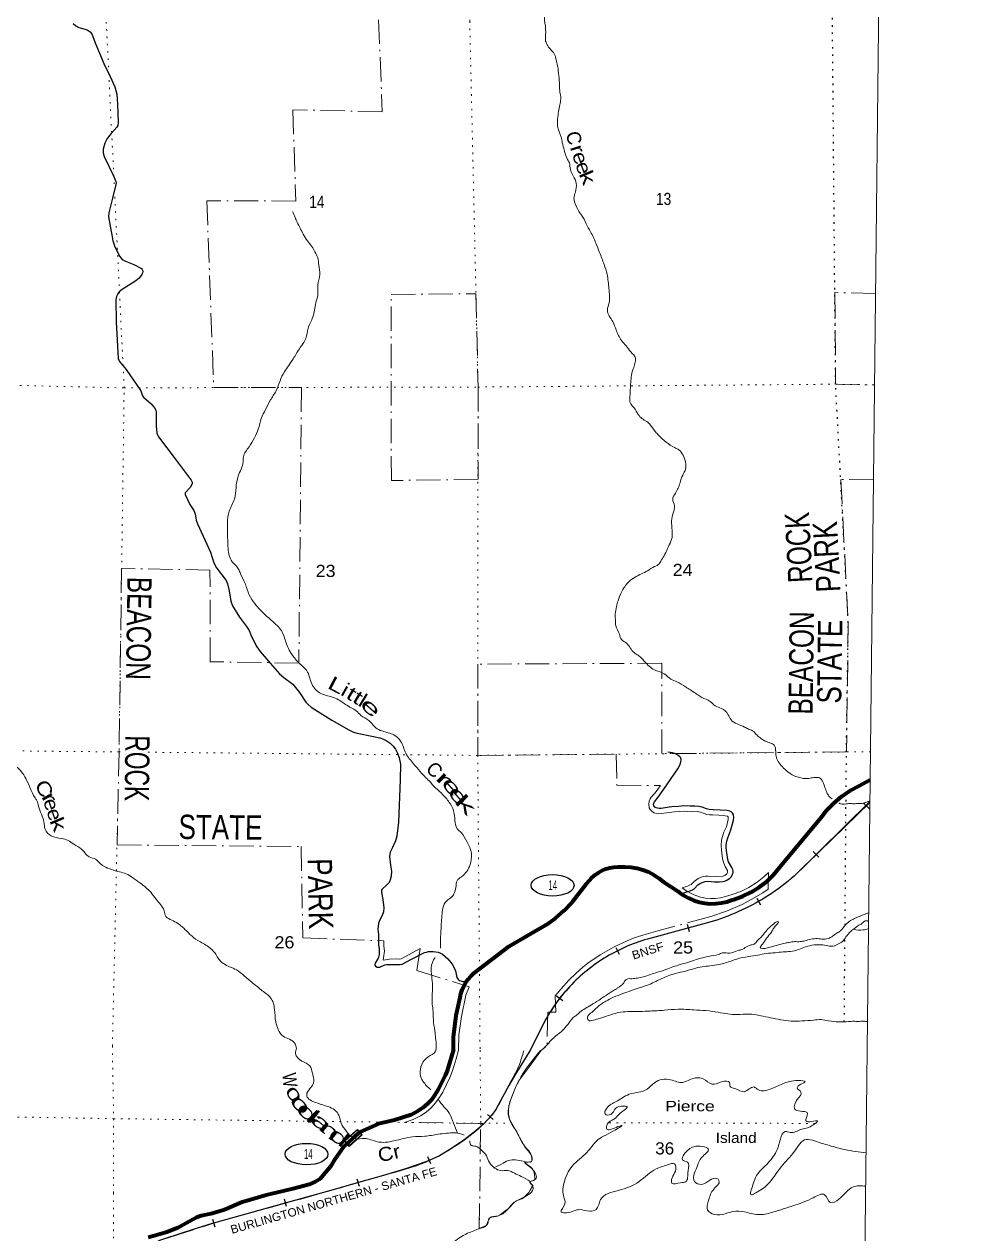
# Model space of a CAD drawing. Header units: feet. Extents: x -481249 to -254670, y -730376 to -544252.
# Drawn here: x -268308 to -254670, y -687327 to -669920 of the extents above; entities that cross this region are included whole.
import ezdxf
from ezdxf.enums import TextEntityAlignment as Align

# ---------------------------------------------------------------- set-up
doc = ezdxf.new("R2010")
doc.units = ezdxf.units.FT
doc.header["$LTSCALE"] = 70
doc.linetypes.add('DOT_DASHED', pattern=[7.7, 5, -1.2, 0.3, -1.2])
doc.linetypes.add('DOTTED', pattern=[1.5, 0.3, -1.2])
for name, color, linetype, lineweight in [('17', 7, 'Continuous', 25), ('23', 7, 'Continuous', 70), ('29', 7, 'Continuous', 25), ('34', 7, 'Continuous', 25), ('39', 7, 'Continuous', 13), ('4', 7, 'Continuous', 13), ('41', 7, 'Continuous', 13), ('42', 7, 'Continuous', 13), ('44', 7, 'DOT_DASHED', 13), ('59', 7, 'Continuous', 13), ('6', 7, 'DOTTED', 25), ('7', 7, 'DOTTED', 13)]:
    doc.layers.add(name, color=color, linetype=linetype, lineweight=lineweight)

msp = doc.modelspace()

# ---------------------------------------------------------------- linework, layer by layer
at = {"layer": '17'}
for centre, major_axis in [((-260703.16, -682312.46), (-309.24, 1)), ((-264244.85, -686180.09), (309.24, -1))]:
    msp.add_ellipse(centre, major_axis=major_axis, ratio=0.500121, dxfattribs=at)
at = {"layer": '23'}
for points in [[(-262131.33, -684681.37), (-262127.57, -684497.02), (-262124.83, -684458.56), (-262089.08, -684187.21), (-262034.29, -683924.01), (-262023.52, -683871.57), (-262005.94, -683815.23), (-261982.57, -683761.03), (-261953.66, -683709.58), (-261919.53, -683661.43), (-261880.55, -683617.11), (-261837.16, -683577.11), (-261326.52, -683186.4), (-260799.51, -682882.24), (-260794.1, -682878.86), (-260659.09, -682784.11), (-260534.73, -682675.76), (-260422.37, -682555.01), (-260218.94, -682296.46), (-260213.28, -682288.13), (-260176.99, -682241.22), (-260136, -682198.37), (-260090.76, -682160.04), (-260041.76, -682126.64), (-259989.54, -682098.55), (-259934.66, -682076.08), (-259877.74, -682059.46), (-259819.4, -682048.88), (-259760.26, -682044.46), (-259700.99, -682046.25), (-259663.29, -682045.58), (-259576.07, -682050.59), (-259489.86, -682064.69), (-259405.59, -682087.72), (-259324.19, -682119.44), (-259246.55, -682159.49), (-259173.53, -682207.43), (-259105.91, -682262.75), (-258902.03, -682395.18), (-258878.78, -682414.1), (-258812.99, -682460.21), (-258742.75, -682499.18), (-258668.81, -682530.61), (-258591.99, -682554.13), (-258513.14, -682569.49), (-258433.11, -682576.52), (-258352.79, -682575.16), (-258273.05, -682565.4), (-258194.76, -682547.36), (-258118.79, -682521.24), (-258093.69, -682513.95), (-257966.16, -682468.14), (-257844.12, -682409.26), (-257728.91, -682337.93), (-257621.78, -682254.96), (-257523.91, -682161.24), (-257436.37, -682057.81), (-256839.14, -681336.03), (-256759.6, -681234.6), (-256657.17, -681127.47), (-256544.1, -681031.64), (-256421.63, -680948.14), (-256291.11, -680877.91), (-256131.6, -680795.72)], [(-262131.33, -684681.37), (-262164.74, -684787.66), (-262192.78, -684885.04), (-262221.51, -684980.36), (-262250.67, -685046.48), (-262295.37, -685143.72), (-262349.3, -685251.66), (-262396.43, -685326.52), (-262445.02, -685396.54), (-262503.33, -685458.77), (-262568.98, -685514.91), (-262643.27, -685563.79), (-262738.53, -685612.56), (-262976.02, -685693.15), (-263209.14, -685743.74), (-263478.81, -685864.34), (-263578.46, -685950.61), (-263710.23, -686072.88), (-263836.67, -686251.36), (-263900.09, -686356.62), (-263975.39, -686449.69), (-264054.64, -686538.68), (-264117.2, -686573.81), (-264207.94, -686618.54), (-264439.18, -686679.18), (-264581.93, -686715.1), (-264825.11, -686769.55), (-265169.11, -686872.58), (-265422.98, -686980.98), (-265622.13, -687040.11), (-265758.74, -687066.1), (-265829.22, -687093.09), (-265974.51, -687173.07), (-266095.57, -687239.39), (-266254.67, -687301.12), (-266522.22, -687381.25)]]:
    msp.add_lwpolyline(points, dxfattribs=at)
at = {"layer": '29'}
for points in [[(-267603.5, -669911.48), (-267563.1, -669944.34), (-267522.77, -669966.75), (-267469.31, -669982.86), (-267403.8, -670000.75), (-267359.55, -670027.47), (-267333.69, -670058.14), (-267288.37, -670190.08), (-267159.87, -670487.19), (-267070.82, -670673.93), (-267005.56, -670820.48), (-266975.72, -670926.43), (-266966.83, -671073.08), (-266956.6, -671328.16), (-266960.85, -671377.05), (-266972.47, -671401.59), (-267056.91, -671493.33), (-267111.69, -671566.23), (-267147.58, -671631.11), (-267170.11, -671718.21), (-267170.29, -671773.23), (-267157.36, -671822.36), (-267083.3, -671971.97), (-267025.65, -672092.3), (-266987.41, -672183.7), (-266984.22, -672203.89), (-266986.59, -672228.86), (-267035.56, -672424.94), (-267088.32, -672633.26), (-267092.88, -672691.1), (-267053.94, -672901.63), (-267046.11, -672949.66)], [(-267046.11, -672949.66), (-267032.02, -673036.05), (-267008.98, -673108.18), (-266936.42, -673257.11), (-266895.98, -673305.06), (-266850.38, -673330.44), (-266728.37, -673377.99), (-266618.68, -673436.63), (-266608.19, -673451.6), (-266601.82, -673474.98), (-266603.95, -673502.61), (-266613.1, -673520.79), (-266652.81, -673577), (-266699.55, -673614.52), (-266900.14, -673739.74), (-266939.61, -673770.43), (-266960.85, -673800.19), (-266977.85, -673836.32), (-266990.87, -673887.54), (-266986.44, -674202.07), (-266953.09, -674733.1), (-266935.37, -674771.57), (-266839.89, -674889.9), (-266631.46, -675197.42), (-266603.95, -675266.82), (-266587.93, -675289.79), (-266478.42, -675384.48), (-266431.87, -675441.12), (-266412.75, -675475.13), (-266409.03, -675505.01), (-266408.01, -675701.33), (-266396.82, -675805.66), (-266386.19, -675837.54), (-266374.79, -675857.75), (-266136.41, -676173.43), (-265903.98, -676481.07), (-265888, -676512.41), (-265892.25, -676533.66), (-265920.51, -676589.16), (-265992.1, -676665.45), (-265992.99, -676686.96), (-265923.72, -676831.54), (-265864.15, -676915.97), (-265847.64, -676967.28), (-265830.86, -677056.36), (-265813.65, -677107.56), (-265624.1, -677517.94)], [(-265624.1, -677517.94), (-265578.75, -677673.42), (-265541.45, -677742.75), (-265400.73, -677926.2), (-265382.6, -677974.2), (-265358.09, -678075.53), (-265332.51, -678220.58), (-265307.98, -678289.9), (-265208.85, -678450.96), (-265106.51, -678587.48), (-265072.4, -678647.21), (-265038.28, -678732.54), (-264957.27, -678881.86), (-264910.36, -678947.99), (-264765.38, -679116.5), (-264634.26, -679266.88), (-264569.23, -679321.29), (-264441.31, -679419.41), (-264404, -679463.14), (-264343.23, -679538.87), (-264253.69, -679675.39), (-264221.71, -679711.66), (-264176.94, -679750.05), (-263878.45, -679935.63), (-263635.39, -680076.42), (-263567.17, -680106.29), (-263516, -680123.35), (-263281.47, -680170.28), (-263190.85, -680190.55), (-263136.47, -680208.69), (-263098.11, -680230.01), (-263042.66, -680264.15), (-262995.78, -680311.07)], [(-262995.78, -680311.07), (-262965.9, -680351.61), (-262934.99, -680408.14), (-262912.6, -680477.47), (-262892.35, -680570.26), (-262896.61, -680792.11), (-262922.2, -681402.19), (-262943.52, -681606.97), (-262963.77, -681669.92), (-263007.48, -681769.09), (-263040.52, -681836.3), (-263050.12, -681897.08), (-263037.33, -682020.81), (-263022.41, -682108.27), (-263024.54, -682178.66), (-263040.52, -682235.2), (-263056.52, -682272.53), (-263092.76, -682310.92), (-263156.72, -682366.38), (-263165.25, -682383.45), (-263165.25, -682417.57), (-263148.2, -682515.7), (-263131.14, -682635.16), (-263134.34, -682691.69), (-263156.72, -682746.08), (-263194.04, -682819.68), (-263207.89, -682861.27), (-263216.42, -682942.33)], [(-259238.51, -681110.49), (-259184.15, -681042.22), (-259101, -680929.17), (-258902.72, -680636.92), (-258872.87, -680584.66), (-258855.82, -680538.8), (-258850.49, -680499.33), (-258855.81, -680479.07), (-258869.67, -680460.94), (-258902.72, -680438.54), (-258935.77, -680418.27), (-258975.21, -680404.41), (-259045.57, -680393.74)], [(-258847.03, -682427.68), (-258722.54, -682392.52), (-258688.96, -682376), (-258660.71, -682358.39), (-258613.81, -682307.2), (-258589.82, -682288.54), (-258551.98, -682270.93), (-258507.73, -682256.54), (-258470.96, -682253.87), (-258372.88, -682260.27), (-258306.25, -682259.74), (-258253.49, -682256), (-258216.7, -682246.94), (-258185.26, -682234.67), (-258152.74, -682210.68), (-258127.69, -682185.61), (-258112.23, -682153.08), (-258106.37, -682132.29), (-258104.24, -682113.08), (-258109.57, -682085.36), (-258121.3, -682057.62), (-258172.47, -681972.29), (-258182.06, -681938.17), (-258195.92, -681846.43), (-258204.98, -681771.24), (-258204.45, -681733.37), (-258197.52, -681674.18), (-258183.13, -681628.85), (-258138.35, -681513.66), (-258097.85, -681375), (-258094.65, -681334.47), (-258099.98, -681296.07), (-258114.9, -681272.6), (-258134.09, -681255.54), (-258154.35, -681244.87), (-258189.52, -681236.34), (-258394.2, -681223.55), (-258449.64, -681221.41), (-258485.88, -681210.75), (-258551.98, -681187.28), (-258597.29, -681177.14), (-258654.32, -681172.35), (-258723.08, -681170.74), (-258816.35, -681170.22), (-258890.98, -681176.62), (-258989.05, -681180.88), (-259027.45, -681185.15), (-259140.43, -681204.35), (-259168.16, -681204.35), (-259191.6, -681202.21), (-259214, -681196.88), (-259229.98, -681189.42), (-259246.63, -681168.87), (-259250.87, -681146.47), (-259247.05, -681128.62), (-259238.51, -681110.49)], [(-263216.42, -682942.33), (-263208.96, -683018.06), (-263210.56, -683142.31), (-263208.96, -683173.78), (-263199.9, -683222.3), (-263198.3, -683267.64), (-263200.44, -683308.17), (-263208.43, -683346.03), (-263213.23, -683361.5), (-263255.87, -683434.03), (-263262.8, -683451.62), (-263261.73, -683460.15), (-263249.47, -683476.69), (-263229.75, -683487.88), (-263205.23, -683490.02), (-263187.64, -683487.36), (-263115.68, -683458.02), (-263091.7, -683451.09), (-262944.59, -683451.09), (-262895.01, -683452.68), (-262869.96, -683446.83), (-262744.17, -683378.57), (-262545.89, -683280.44), (-262518.17, -683271.91), (-262490.45, -683266.58), (-262454.2, -683264.44), (-262420.1, -683265.51), (-262350.8, -683276.17), (-262316.69, -683286.84), (-262287.91, -683301.77), (-262247.39, -683334.84), (-262211.16, -683372.17), (-262149.33, -683448.96), (-262114.67, -683507.09), (-262100.29, -683542.82), (-262081.1, -683636.68), (-262073.1, -683653.22), (-262058.17, -683670.28), (-262044.31, -683680.95), (-262024.06, -683688.41), (-261995.28, -683695.88), (-261944.38, -683696.49)]]:
    msp.add_lwpolyline(points, dxfattribs=at)
at = {"layer": '34', "lineweight": 13}
for p, q in [((-256137.6, -681104.07), (-257226.25, -682178.33)), ((-258441.68, -682841.54), (-259338.28, -683084.12)), ((-260801.72, -684237.56), (-261028.99, -684692.12))]:
    msp.add_line(p, q, dxfattribs=at)
at = {"layer": '34'}
for p, q in [((-256221.71, -681133.05), (-256144.02, -681211.78)), ((-256950.65, -681827.55), (-256872.96, -681906.28)), ((-257765, -682496.47), (-257709.98, -682592.43)), ((-258765.11, -682870.92), (-258736.22, -682977.69)), ((-259792.96, -683204.76), (-259743.53, -683303.71)), ((-260645.52, -683902.36), (-260557.71, -683969.62)), ((-261557.62, -685682.62), (-261639.16, -685607.89)), ((-262453.43, -686320.95), (-262500.31, -686220.77)), ((-263483.88, -686645.46), (-263514.08, -686539.06)), ((-264530.33, -686936.11), (-264560, -686829.55)), ((-265561.34, -687228.97), (-265591.8, -687122.63))]:
    msp.add_line(p, q, dxfattribs=at)
for points in [[(-256135.16, -681118.86), (-257225.5, -682179.14), (-257268.09, -682215.83), (-257311.27, -682251.34), (-257355.07, -682286.11), (-257399.54, -682320.61), (-257444.61, -682353.93), (-257490.07, -682386.31), (-257536.19, -682418.42), (-257582.92, -682449.35), (-257630.04, -682479.34), (-257678.03, -682508.82), (-257726.17, -682537.15), (-257774.73, -682564.99), (-257824.14, -682591.87), (-257873.69, -682617.6), (-257923.89, -682642.61), (-257974.25, -682666.92), (-258025.46, -682690.25), (-258076.61, -682712.69), (-258128.61, -682734.15), (-258180.53, -682754.72), (-258233.1, -682774.54), (-258285.81, -682793.23), (-258338.92, -682810.99), (-258392.21, -682828.03), (-258441.38, -682842.6), (-259337.98, -683085.18), (-259379.21, -683097.21), (-259419.93, -683110.13), (-259460.45, -683123.74), (-259501.08, -683137.9), (-259541.18, -683152.94), (-259580.87, -683168.61), (-259620.65, -683184.82), (-259659.92, -683201.91), (-259698.76, -683219.65), (-259737.63, -683238.15), (-259775.82, -683257.23), (-259813.89, -683276.78), (-259851.68, -683297.28), (-259888.79, -683318.35), (-259925.71, -683340.12), (-259962.25, -683362.31), (-259998.52, -683385.43), (-260034.2, -683408.89), (-260069.59, -683433.3), (-260104.39, -683458.05), (-260138.97, -683483.5), (-260172.88, -683509.53), (-260206.36, -683536.19), (-260239.46, -683563.26), (-260272.06, -683591.2), (-260304.3, -683619.56), (-260335.84, -683648.48), (-260367.03, -683677.81), (-260397.47, -683707.95), (-260427.54, -683738.49), (-260457.01, -683769.37), (-260486.03, -683800.89), (-260514.38, -683832.98), (-260542.3, -683865.71), (-260569.68, -683898.54), (-260596.3, -683932.19), (-260622.33, -683966.17), (-260647.98, -684000.56), (-260672.8, -684035.21), (-260697.1, -684070.75), (-260720.87, -684106.38), (-260743.73, -684142.51), (-260766.28, -684178.82), (-260788.1, -684215.94), (-260800.75, -684238.08), (-261028.59, -684693.76)], [(-261028.59, -684693.76), (-261106.23, -684819.9), (-261161.48, -684905.72), (-261247.23, -685044.35), (-261332.99, -685194.54), (-261425.85, -685362.08), (-261521.92, -685536.2), (-261580.47, -685622.88), (-261686.82, -685738.92), (-261806.05, -685844.28), (-261978.56, -685978.31), (-262159.81, -686099.41), (-262331.82, -686203.76), (-262512.69, -686288.4), (-262822.21, -686391.74), (-263134.33, -686485.4), (-263497.19, -686589.77), (-263860.41, -686692.89), (-264396.38, -686842.14), (-264932.36, -686991.35), (-265291.64, -687092.2), (-265650.4, -687194.97), (-266012.1, -687308.99), (-266372.67, -687426.53)]]:
    msp.add_lwpolyline(points, dxfattribs=at)
at = {"layer": '34', "lineweight": 13}
for centre, radius, start, end in [((-259335.2, -679758.7), 3209.72, 286.16353, 311.07542), ((-258663.79, -685444.99), 2455.33, 105.94448, 150.54378)]:
    msp.add_arc(centre, radius, start, end, dxfattribs=at)
msp.add_spline([(-261118.49, -684692.96), (-261186.54, -684902.46), (-261332.31, -685186.87), (-261520.98, -685536.77), (-261805.35, -685845.13), (-262159.22, -686100.34), (-262512.28, -686289.42), (-263134.02, -686486.46), (-263860.11, -686693.95), (-264932.06, -686992.41), (-265650.08, -687196.02), (-266372.34, -687427.58), (-267079.81, -687639.36), (-268661.36, -688202), (-268934.94, -688326.88), (-269740.16, -688777.69), (-271165.93, -689666.27), (-271538.62, -689874.89), (-272434.97, -690338.36), (-273188.14, -690629.62), (-274255.54, -690884.07), (-275165.07, -691012.62), (-276612.05, -691165.12), (-277601.15, -691244.37), (-278534.75, -691374.56), (-278979.04, -691484.09), (-279587.41, -691735.45), (-280358.3, -692164.74), (-280951.86, -692516.53), (-281369.18, -692714.66), (-281817.06, -692790.07), (-282545.92, -692730.95), (-283180.27, -692647.2), (-283645.33, -692652.19), (-284125.93, -692806.89), (-284680.08, -693187.73), (-285323.42, -693841.42), (-286094.36, -694439.06), (-286894.38, -694791.74), (-287495.57, -694947.01), (-288146.12, -695041.39), (-288330.43, -695051.31)], degree=3, dxfattribs=at)
at = {"layer": '39'}
msp.add_lwpolyline([(-263513.79, -685836.06), (-263690.01, -685990.03), (-263631.45, -686057.05), (-263455.23, -685903.09)], close=True, dxfattribs=at)
for points in [[(-259518.37, -674803.57), (-259510.13, -674725.42), (-259575.9, -674636.9), (-259645.67, -674546.35), (-259711.48, -674469.86), (-259789.06, -674319.13), (-259836.73, -674200.62), (-259914.27, -674033.85), (-259889.93, -673929.7), (-259893.31, -673725.18), (-259918.69, -673518.55), (-259962.28, -673376), (-260027.79, -673203.27), (-260079.42, -673070.7), (-260156.97, -672905.94), (-260220.66, -672791.36), (-260286.32, -672666.75), (-260314.22, -672630.53), (-260356.02, -672556.16), (-260395.65, -672425.65), (-260375.36, -672335.52), (-260362.97, -672211.27), (-260406.66, -672102.8), (-260452.32, -671982.29), (-260456.17, -671932.15), (-260487.99, -671865.84), (-260535.61, -671731.29), (-260563.3, -671624.9), (-260581.07, -671546.62), (-260630.61, -671386), (-260630.3, -671285.75), (-260617.96, -671177.54), (-260599.65, -671079.38), (-260585.39, -670999.25), (-260601.01, -670870.86), (-260602.79, -670800.68), (-260614.37, -670660.28), (-260629.98, -670531.89), (-260657.62, -670407.45), (-260669.49, -670363.29), (-260721.32, -670294.88), (-260802.96, -670162.18), (-260802.57, -670033.86), (-260818.05, -669863.37), (-260835.32, -669620.69), (-260858.59, -669377.98), (-260868.04, -669197.49), (-260863.54, -669037.11), (-260867.05, -668876.7), (-260872.74, -668774.42), (-260892.44, -668670.07), (-260924.11, -668555.64), (-260921.71, -668427.34), (-260937, -668192.69), (-260964.7, -668088.3), (-260998.29, -667947.8), (-261026.05, -667863.46), (-261119.64, -667710.65), (-261213.53, -667654.08), (-261273.42, -667607.69), (-261375.29, -667543.06), (-261511.05, -667434.17), (-261578.88, -667363.68), (-261602.58, -667261.32), (-261620.37, -667189.06), (-261664.05, -667074.57), (-261707.58, -666913.98), (-261731.18, -666779.54), (-261746.77, -666643.13), (-261774.44, -666526.71), (-261786.02, -666390.32), (-261805.87, -666336.09), (-261921.87, -666309.5), (-262029.89, -666294.96), (-262135.98, -666298.48), (-262210.02, -666298.14), (-262261.94, -666259.81), (-262369.58, -666118.96), (-262479.24, -665986.13), (-262549.05, -665907.62), (-262762.73, -665758.26), (-262836.62, -665705.79), (-263032.22, -665532.47), (-263150.02, -665443.7), (-263193.92, -665399.39), (-263287.58, -665268.64), (-263365.33, -665170.04), (-263401.11, -665091.68), (-263478.7, -664940.95), (-263478.65, -664924.91), (-263494.23, -664784.49), (-263491.89, -664674.23), (-263477.62, -664592.09), (-263453.31, -664495.96), (-263433.01, -664401.82), (-263382.65, -664295.79), (-263276.22, -664177.99)], [(-264068.94, -673388.96), (-264082.91, -673282.41), (-264123.35, -673197.39), (-264167.92, -673118.3), (-264232.48, -673036.8), (-264290.8, -672943.39), (-264335.21, -672856.29), (-264377.69, -672773.23), (-264408.35, -672700.43), (-264444.79, -672615.48)], [(-262317.18, -683214.43), (-262315.7, -683138.4), (-262313.96, -683048.21), (-262307.89, -682942.07), (-262303.87, -682837.89), (-262293.64, -682723.81), (-262273.43, -682611.94), (-262209.5, -682519), (-262156.71, -682483.97), (-262123.72, -682436.52), (-262093.85, -682342.89), (-262077.96, -682246.97), (-262012.68, -682188.13), (-261939.08, -682113.43), (-261891.06, -682014.15), (-261870.15, -681866.2), (-261884.82, -681795.73), (-261938.7, -681680.36), (-262018.4, -681552.44), (-262075.49, -681499.16), (-262105.84, -681410.33), (-262117.34, -681279.77), (-262178.69, -681136.18), (-262280.43, -681007.82), (-262386.72, -680907.44), (-262481.02, -680809.3), (-262610.69, -680674.35), (-262704.72, -680562.19), (-262816.05, -680411.57), (-262890.84, -680237.64), (-262967.5, -680159.9), (-263132.67, -680098.43), (-263230.1, -680058.37), (-263350.06, -679939.67), (-263460.9, -679867.26), (-263529.78, -679801.71), (-263601.09, -679758.17), (-263682.3, -679708.41), (-263852.78, -679610.74), (-263942.47, -679584.88), (-264099.35, -679509.54), (-264194.34, -679343.21), (-264228.46, -679242.28), (-264318.76, -679144.22), (-264430.66, -679023.67), (-264539.02, -678822.99), (-264605.76, -678647.22), (-264664.51, -678575.86), (-264908.71, -678352.39), (-264989.06, -678258.55), (-265068.76, -678130.63), (-265129.73, -677966.99), (-265195.21, -677829.34), (-265223.94, -677760.59), (-265314.08, -677654.51), (-265374.54, -677464.83), (-265379.49, -677306.33), (-265383.5, -677099.74), (-265356.08, -676925.86), (-265282.58, -676752.91), (-265259.4, -676590.97), (-265228.09, -676423.19), (-265186.04, -676321.78), (-265155.97, -676218.13), (-265152.6, -676148.02), (-265071.59, -676001.29), (-264994.94, -675872.51), (-264938.36, -675745.33), (-264897.3, -675591.77), (-264834.71, -675464.72), (-264765.99, -675331.77), (-264683.21, -675197.1), (-264626.24, -675049.88), (-264563.69, -674924.82), (-264437.79, -674736.89), (-264346.76, -674590.36), (-264255.69, -674441.82), (-264220.76, -674294.15), (-264153.51, -674133.11), (-264111.52, -673931.45), (-264083.34, -673821.74), (-264080.54, -673677.44), (-264053.51, -673523.6), (-264068.94, -673388.96)], [(-256681.25, -681068.15), (-256707.69, -681045.95), (-256741.59, -681005.69), (-256769.41, -680943.41), (-256795.2, -680869.11), (-256813.07, -680820.91), (-256862.93, -680766.54), (-256928.96, -680760.22), (-256995.03, -680769.94), (-257081.1, -680775.56), (-257145.1, -680759.23), (-257219.08, -680738.84), (-257344.91, -680656.05), (-257410.76, -680591.59), (-257444.65, -680547.33), (-257480.45, -680474.98), (-257492.18, -680386.71), (-257515.92, -680294.37), (-257565.86, -680264.07), (-257643.82, -680235.64), (-257691.77, -680207.35), (-257759.64, -680152.9), (-257827.48, -680086.42), (-257881.45, -680064.12), (-257941.4, -680033.77), (-258045.33, -679989.18), (-258135.2, -679928.62), (-258179, -679854.23), (-258270.79, -679765.59), (-258362.74, -679727.07), (-258436.59, -679664.58), (-258554.5, -679607.9), (-258612.42, -679571.54), (-258754.23, -679478.66), (-258790.19, -679456.44), (-258914.04, -679381.68), (-259001.99, -679345.19), (-259095.81, -679266.56), (-259217.75, -679219.89), (-259363.5, -679108.94), (-259471.25, -679002.18), (-259531.17, -678963.81), (-259640.82, -678826.97), (-259710.71, -678774.52), (-259742.49, -678698.18), (-259792.15, -678575.65), (-259799.87, -678481.38), (-259801.65, -678411.2), (-259783.3, -678301.01), (-259761.03, -678216.91), (-259712.61, -678092.82), (-259606.09, -677944.95), (-259513.81, -677875.2), (-259425.61, -677829.49), (-259335.42, -677785.8), (-259237.17, -677726.1), (-259187.06, -677702.27), (-259134.8, -677628.33), (-259086.52, -677548.35), (-259036.14, -677436.31), (-258989.81, -677336.27), (-258990.98, -677067.6), (-258968.62, -676955.43), (-258948.27, -676847.25), (-258974.02, -676758.92), (-258933.72, -676668.88), (-258869.21, -676518.8), (-258830.85, -676408.71), (-258788.56, -676322.69), (-258790.25, -676224.44), (-258887.77, -676045.55), (-258949.71, -676011.18), (-259069.55, -675934.44), (-259175.32, -675837.71), (-259221.19, -675785.37), (-259298.94, -675684.76), (-259346.82, -675638.43), (-259418.74, -675593.99), (-259470.6, -675537.61), (-259532.33, -675437.08), (-259578.2, -675384.74), (-259587.78, -675246.35), (-259583.5, -675156.15), (-259575.17, -675049.92), (-259562.82, -674939.71), (-259542.62, -674879.65), (-259518.37, -674803.57)], [(-264389.84, -684655.84), (-264408.28, -684591.94), (-264489.22, -684528.15), (-264582.53, -684482.16), (-264652.84, -684386.51), (-264686.8, -684277.56), (-264705.38, -684098.74), (-264723.59, -684004.14), (-264762.3, -683933.19), (-264880.53, -683828.55), (-265028.54, -683709.28), (-265140.96, -683614.78), (-265251.56, -683530.35), (-265350.88, -683484.24), (-265438.18, -683438.37), (-265518.77, -683356.55), (-265561.53, -683287.52), (-265655.99, -683197.39), (-265810.51, -683104.05), (-265923.08, -683017.58), (-266011.57, -682929.58), (-266096.44, -682861.71), (-266183.66, -682811.83), (-266268.88, -682761.99), (-266295.3, -682677.25), (-266345.64, -682586.01), (-266410.32, -682510.52), (-266482.66, -682416.84), (-266555.4, -682343.19), (-266644.27, -682275.24), (-266751.02, -682198.9), (-266838.17, -682145.02), (-266937.88, -682118.95), (-267047.45, -682084.66), (-267162.76, -682036.22), (-267225.94, -681986.83), (-267281.07, -681935.59), (-267370.64, -681903.71), (-267435.63, -681844.26), (-267482.74, -681793.18), (-267595.55, -681718.73), (-267676.72, -681666.97), (-267768.37, -681639.06), (-267919.94, -681599.92), (-268006.31, -681505.95), (-268024.25, -681397.32), (-268060.26, -681290.33), (-268100.04, -681171.23), (-268126.57, -681092.5), (-268151.84, -681051.89), (-268223.29, -680912.11), (-268284.76, -680774.53), (-268348.98, -680674.99), (-268405.95, -680615.7), (-268491.01, -680557.85), (-268567.79, -680486.13), (-268658.52, -680410.11), (-268715.34, -680342.81), (-268759.24, -680229.64), (-268781.46, -680134.96), (-268779.87, -680052.79), (-268808.78, -679889.8), (-268840.66, -679788.1), (-268851.91, -679736.56), (-268890.23, -679645.56), (-268908.28, -679542.94), (-268933.35, -679491.33), (-269012.86, -679354.37), (-269053.85, -679268.76), (-269097.4, -679166.2), (-269180.91, -679028.18), (-269232.79, -678912.85), (-269313.19, -678821.01), (-269343.07, -678708.13), (-269387.21, -678606.99), (-269447.61, -678517.55), (-269562.53, -678449.07), (-269723.46, -678375.66), (-269836.88, -678333.27), (-270015.29, -678231.43), (-270139.22, -678110.64), (-270285.07, -677983.39), (-270378.91, -677861.2), (-270424.62, -677737.98), (-270452.11, -677605.1), (-270468.15, -677398.26), (-270478.56, -677211.59), (-270462.32, -677097.63), (-270462.46, -677001.39), (-270550.97, -676811.14), (-270620.38, -676669.39), (-270663.98, -676540.19), (-270712.08, -676436.97), (-270761.57, -676301.64), (-270807.05, -676166.39), (-270886.77, -676142.73), (-270991.94, -676088.48)], [(-256136.92, -681097.98), (-256147.48, -681100.66), (-256187.56, -681116.52), (-256249.65, -681134.27), (-256313.7, -681135.98), (-256379.75, -681137.68), (-256439.78, -681135.4), (-256479.83, -681141.23), (-256523.87, -681145.04), (-256573.86, -681132.78), (-256583.33, -681128.57)], [(-260882.53, -684695.05), (-260836, -684661.93), (-260758.27, -684581.29), (-260686.63, -684504.54), (-260574.66, -684414.57), (-260502.98, -684335.81), (-260459.82, -684280.54), (-260435.12, -684246.96), (-260416.66, -684225.27), (-260367.83, -684188.16), (-260310.77, -684139.19), (-260233.55, -684084.61), (-260144.34, -684032.27), (-260103.77, -684007.02), (-260034.76, -683962.3), (-259959.62, -683911.68), (-259892.65, -683868.92), (-259839.86, -683833.9), (-259785.1, -683800.92), (-259748.57, -683777.59), (-259709.96, -683750.3), (-259689.46, -683726.66), (-259679.17, -683712.83), (-259666.72, -683691.02), (-259652.39, -683675.27), (-259642.21, -683667.46), (-259617.94, -683655.92), (-259583.88, -683656.6), (-259537.72, -683653.52), (-259461.36, -683643.03), (-259374.78, -683622.72), (-259267.85, -683586.78), (-259179.12, -683558.5), (-259072.19, -683522.56), (-258971.28, -683486.5), (-258868.4, -683452.48), (-258747.45, -683416.82), (-258634.48, -683379), (-258568.02, -683362.3), (-258459.24, -683334.41), (-258316.41, -683307.22), (-258257.85, -683284.34), (-258155.67, -683286.4), (-258044.77, -683252.54), (-257964.17, -683230.11), (-257895.2, -683187.39), (-257844.76, -683170.36), (-257792.24, -683149.36), (-257745.11, -683096.18), (-257704.38, -683062.92), (-257667.42, -683017.55), (-257634.59, -682978.11), (-257603.76, -682938.63), (-257518.14, -682864.17), (-257477.52, -682836.92), (-257453.44, -682835.4), (-257472.14, -682869.1), (-257519.34, -682926.3), (-257548.36, -682975.84), (-257591.52, -683031.11), (-257651.33, -683118.12), (-257678.08, -683153.67), (-257715.19, -683207.06), (-257609.08, -683213.21), (-257538.49, -683190.57), (-257467.98, -683171.94), (-257355.2, -683144.14), (-257298.87, -683133.24), (-257222.51, -683122.75), (-257140.32, -683122.4), (-257071.93, -683109.75), (-256987.32, -683087.39), (-256890.96, -683079.31), (-256804.92, -683087.06), (-256718.42, -683070.76), (-256673.8, -683043.59), (-256610.84, -683000.75), (-256560.05, -682965.68), (-256490.34, -682884.88), (-256384.53, -682802.8), (-256335.98, -682779.72), (-256216.76, -682730), (-256172.37, -682714.85)], [(-256153.67, -682816.42), (-256166.83, -682825.76), (-256188.49, -682822.8), (-256247.3, -682857.7), (-256310.14, -682894.53), (-256358.96, -682931.64), (-256411.91, -682974.68), (-256481.62, -683055.48), (-256532.99, -683120.61), (-256608.01, -683165.21), (-256682.65, -683189.77), (-256764.56, -683176.09), (-256862.61, -683168.1), (-256938.82, -683170.57), (-257061.62, -683198.17), (-257160.57, -683236.28), (-257283.37, -683263.88), (-257383.7, -683269.88), (-257500.17, -683281.56), (-257628.67, -683293.01), (-257749.38, -683316.64), (-257884.08, -683337.99), (-258053.12, -683372.67), (-258125.79, -683399.28), (-258309.19, -683451.72), (-258437.84, -683471.18), (-258548.31, -683482.99), (-258675.15, -683512.52), (-258792.05, -683546.25), (-258935.04, -683581.46), (-259041.92, -683615.4), (-259215.82, -683694.1), (-259310.88, -683738.3), (-259456.14, -683787.5), (-259571.15, -683827.28), (-259694.26, -683870.92), (-259825.54, -683922.41), (-259936.89, -683980.31), (-260062.86, -684068), (-260138.43, -684140.66), (-260197.61, -684195.6), (-260196.5, -684241.74), (-260048.01, -684232.7), (-259927.03, -684195.04), (-259723.47, -684136.99), (-259587.03, -684129.72), (-259300.26, -684121.46), (-259095.59, -684109.54), (-258896.9, -684095.5), (-258670.58, -684104.08), (-258496.43, -684115.61), (-258318.51, -684139.24), (-258044.57, -684172.83), (-257876.04, -684164.2), (-257706.17, -684189.68), (-257568.43, -684218.52), (-257418.64, -684245.6), (-257270.69, -684264.62), (-257116.34, -684263.72), (-256947.74, -684251.08), (-256839.39, -684245.24), (-256733.48, -684261.41), (-256581.44, -684276.5), (-256443.09, -684273.28), (-256370.84, -684268.72), (-256309.6, -684270.86), (-256267.4, -684269.14), (-256225.2, -684267.42), (-256176.3, -684271.43), (-256169.69, -684270.88)], [(-256172.37, -682714.85), (-256162.9, -682712.69), (-256152.81, -682711.41)], [(-256155.45, -682934.94), (-256164.41, -682936.7), (-256231.74, -682954.36), (-256377.22, -682945.19)], [(-262382.52, -684678.56), (-262376.58, -684624.86), (-262386.46, -684514.39), (-262398.35, -684403.88), (-262419.32, -684245.06), (-262424.54, -684100.6), (-262436.74, -684006.12), (-262434.02, -683865.83), (-262431.96, -683759.6), (-262443.23, -683617.02), (-262448.99, -683500.62), (-262393.99, -683351.35), (-262393.21, -683350.41)], [(-261974.95, -685909.18), (-262026.34, -685887.89), (-262114.37, -685874.53), (-262349.13, -685895.04), (-262543.88, -685922.16), (-262718.37, -685931.54), (-262985.65, -685989.64), (-263226.32, -686002.03), (-263412.15, -685955.13), (-263540.5, -685961.21), (-263667.49, -685855.06), (-263744.2, -685735.65), (-263780.86, -685618.85), (-263822.23, -685560.1), (-264009.58, -685473.09), (-264153.25, -685420.81), (-264226.81, -685371.6), (-264242.31, -685327.27), (-264195.12, -685237.79), (-264148.17, -685168.35), (-264141.35, -685102.31), (-264160.31, -685013.84), (-264197.12, -684909.06), (-264312.54, -684841.17), (-264401.4, -684731.6), (-264389.84, -684655.84)], [(-262382.52, -684678.56), (-262389.36, -684700.07), (-262495.88, -684780.45), (-262585.4, -684889.33), (-262609.1, -685025.26), (-262568.32, -685132.1), (-262455.1, -685255.3)], [(-260882.53, -684695.05), (-261191.16, -685128.52), (-261261.22, -685281.28), (-261330.7, -685480.41), (-261322.25, -685676.06), (-261214.35, -685868.1), (-261118.33, -686047.93), (-261017.72, -686179.73), (-261006.99, -686286.11), (-261099.29, -686294.74), (-260980.45, -686410.78), (-260962.12, -686551.36), (-261028.64, -686582.42), (-260989.25, -686639.13), (-261103.37, -686793.74), (-261254.65, -686871.63), (-261337.91, -686960.56), (-261483.51, -687066.59), (-261608.17, -687098.78), (-261657.59, -687206.26), (-261759.2, -687252.82)], [(-256192.63, -686162.4), (-256495.17, -686115.81), (-256720.94, -686056.28), (-256934.6, -685990.91), (-257052.59, -685969.09), (-257221.02, -686138.91), (-257414.16, -686362.47), (-257609.69, -686618.07), (-257777.51, -686737.79), (-257842, -686766.88), (-257820.18, -686620.9), (-257766.44, -686487.42), (-257622.18, -686327.26), (-257483.64, -686142.96), (-257423.35, -685965.49), (-257353.85, -685854.3), (-257283.85, -685867.38), (-257129.01, -685825.63), (-256996.24, -685785.55), (-256890.98, -685700.96), (-257057.36, -685702.45), (-257034.02, -685596.58), (-257205.75, -685543.87), (-257183.9, -685395.89), (-257128.45, -685286.49), (-257183.83, -685225.52), (-257070.51, -685137.05), (-257164.52, -685121.59), (-257395.61, -685170.21), (-257570.88, -685243.73), (-257741.39, -685255.18), (-257807.03, -685214.1), (-257942.15, -685282.21), (-258079.87, -685234.03), (-258147.68, -685206.95), (-258155.01, -685150.72), (-258273.15, -685140.91), (-258409.83, -685172.92), (-258537.18, -685096.84), (-258723.7, -685106.04), (-258828.44, -685148.55), (-259004.35, -685109.82), (-259233.31, -685148.45), (-259342.73, -685245), (-259602.19, -685319.25), (-259789.88, -685424.64), (-259923.31, -685518.83), (-259948.39, -685602.63), (-259866.3, -685609.88), (-259797.09, -685522.74), (-259680.44, -685490.43), (-259632.4, -685495.16), (-259729.78, -685591.9), (-259821.04, -685678.71), (-259916.1, -685749.43), (-259922.97, -685819.47), (-259790.39, -685795.42), (-259707.89, -685768.61), (-259827.1, -685846.98), (-260069.38, -685991.63), (-260207.65, -686153.89), (-260420.51, -686351.1), (-260541.85, -686603.81), (-260542.22, -686798.22), (-260525.3, -686890.67), (-260578.92, -687014.12), (-260498.89, -687025.35), (-260311.91, -686978.07), (-260167.89, -687002.3), (-260077.37, -686975.61), (-260011.48, -686832.29), (-259755.34, -686701.88), (-259457.15, -686574.11), (-259214.42, -686393.38), (-259047.34, -686333.78), (-258948.95, -686319.23), (-258936.21, -686425.65), (-258983.5, -686523.14), (-258988.42, -686597.23), (-258862.07, -686591.12), (-258789.78, -686580.19), (-258753.73, -686418.39), (-258762.24, -686293.99), (-258834.01, -686262.84), (-258808.96, -686181.05), (-258671.37, -686074.9), (-258543.02, -686068.82), (-258463.31, -686106.1), (-258559.03, -686230.92), (-258616.53, -686344.3), (-258661.92, -686449.84)], [(-262350.88, -685392.8), (-262268.11, -685497.41), (-262191.06, -685588.77), (-262130.7, -685733.99), (-262072.22, -685876.83)], [(-261023.94, -686575.73), (-261155.92, -686500.32), (-261251.57, -686454.78), (-261347.32, -686417.26), (-261449.54, -686417.72), (-261537.28, -686380.32), (-261612.45, -686299.01), (-261655.39, -686204.16), (-261728.56, -686122.88), (-261810.04, -686065.53), (-261876.05, -686054.51), (-261895.35, -685990.84)], [(-261542.79, -686375.47), (-261414.16, -686310.02), (-261312.23, -686264.84), (-261209.58, -686264.84), (-261097.18, -686290.72)], [(-258661.92, -686449.84), (-258661.45, -686576.11), (-258561.72, -686615.7), (-258438.72, -686555.43), (-258340.18, -686528.86), (-258308.51, -686561.41), (-258382.14, -686682.55), (-258458.25, -686841.74), (-258472.03, -686985.84), (-258376.57, -687047.41), (-258220.12, -687037.75), (-258067.33, -686999.98), (-257897.24, -687022.59), (-257695.13, -687049.7), (-257496.15, -687004.6), (-257200.35, -686908.86), (-256952.59, -686808.39), (-256787.73, -686766.78), (-256706.88, -686876.24), (-256582.03, -686828.02), (-256478.58, -686727.36), (-256377.45, -686652.73), (-256197.88, -686641.03)], [(-261759.2, -687252.82), (-261768.44, -687256.7), (-261949.73, -687330.12), (-262254.74, -687523.93), (-262552.92, -687649.7), (-262807.52, -687818.22), (-263129.13, -688057.88), (-263347.49, -688212.91), (-263434.66, -688293.77), (-263533.68, -688360.42), (-263536.91, -688460.59), (-263603.31, -688481.63), (-263723.99, -688515.88), (-263806.81, -688568.74), (-264025.97, -688461.21), (-264349.07, -688330.06), (-264683.59, -688312.97), (-265014.36, -688318), (-265254.64, -688298.33), (-265655.44, -688292.27), (-265978.34, -688309.44), (-266069.69, -688239.91), (-266142.35, -688116.55), (-266233.92, -688065.06), (-266256.82, -688134.86), (-266264.1, -688238.98), (-266351.44, -688333.86), (-266414.13, -688379.01), (-266492.55, -688564.22), (-266610.98, -688742.82), (-266676.18, -688830.02), (-266921.89, -688926.52), (-267183.84, -689205.16), (-267440.84, -689405.71), (-267556.56, -689526.22), (-267800.99, -689682.87), (-267946.79, -689804.93), (-268116.71, -689932.64), (-268263.56, -689976.52), (-268375.95, -689988.85), (-268594.09, -690125.85), (-269005.93, -690368.15), (-269321.02, -690565.82), (-269560.88, -690676.44), (-269719.34, -690686.07), (-269847.52, -690678.12), (-269874.55, -690757.88), (-270069.76, -690823.07), (-270159.23, -690927.95), (-270217.22, -690917.05), (-270292.03, -690805.69), (-270404.03, -690785.95), (-270668.19, -690916.25), (-271022.5, -691043.17), (-271449.41, -691207.08), (-271734.02, -691371.14), (-271920.98, -691580.76), (-272097.69, -691772.51), (-272245.45, -691890.53), (-272293.06, -692014.08), (-272311.53, -692049.87), (-272643.14, -692123.03), (-273156.35, -692295.65), (-273677.69, -692478.18), (-274052.53, -692644.88), (-274302.05, -692725.29), (-274386.07, -692876.34), (-274391.49, -692992.51), (-274554.84, -693074.22), (-274755.58, -693099.24), (-274933.78, -693084.52), (-275458.01, -693174.81)]]:
    msp.add_spline(points, degree=3, dxfattribs=at)
at = {"layer": '4'}
msp.add_lwpolyline([(-477481.62, -544260.22), (-445653.6, -544895.12), (-413824.72, -545486.23), (-381995.06, -546033.57), (-350164.67, -546537.13), (-318333.63, -546996.89), (-286501.98, -547412.88), (-254669.8, -547785.08), (-256679.15, -730375.58), (-288762.49, -730000.45), (-320845.3, -729581.19), (-352927.49, -729117.79), (-385009.01, -728610.26), (-417089.81, -728058.61), (-449169.81, -727462.83), (-481249.23, -726835.88)], close=True, dxfattribs=at)
msp.add_lwpolyline([(-477481.62, -544260.22), (-445653.6, -544895.12), (-413824.72, -545486.23), (-381995.06, -546033.57), (-350164.67, -546537.13), (-318333.63, -546996.89), (-286501.98, -547412.88), (-254669.8, -547785.08), (-256679.15, -730375.58), (-288762.49, -730000.45), (-320845.3, -729581.19), (-352927.49, -729117.79), (-385009.01, -728610.26), (-417089.81, -728058.61), (-449169.81, -727462.83)], dxfattribs=at)
at = {"layer": '44'}
for points in [[(-263207.63, -669855.06), (-263154.33, -671179.66), (-264441.06, -671150.93), (-264399.26, -672464.88), (-265680.28, -672460.29), (-265579.43, -675148.57), (-264316.28, -675147.29), (-264355.43, -679114.7), (-265630.25, -679094.15), (-265633.94, -677774.68), (-266905.3, -677753.18), (-266942.51, -680392.57), (-266970.94, -681729.21), (-264322.03, -681753.98), (-264298.27, -683069.71), (-263132.03, -683110.66), (-263131.37, -683187.52), (-263122.84, -683259.12), (-263134.65, -683357), (-263143.85, -683387.88), (-263107.08, -683381.97), (-263048.65, -683374.08), (-262953.46, -683372.11), (-262910.13, -683374.74), (-262881.24, -683368.17), (-262607.82, -683221.69), (-262656.69, -683538.17), (-261904.07, -683770.62), (-261950.81, -683890.33), (-262015.09, -684199.77), (-262050.18, -684466.13), (-262056.33, -684682.22)], [(-256054.56, -673794.3), (-256641.33, -673783.26), (-256630.13, -675100.76), (-256069.03, -675110.09)], [(-256084.07, -676476.78), (-256555.99, -676471.94), (-256447.79, -678532.92), (-256474.12, -680393.02), (-259130.69, -680417.24), (-259133.07, -679116.3), (-261778.74, -679128.75), (-261780.43, -680442.47), (-259786.42, -680424.11), (-259779.32, -680872.49), (-259150.51, -680876.03), (-259224.69, -680979.16), (-259284.74, -681044.84), (-259298.53, -681065.86), (-259314.28, -681102.64), (-259318.88, -681145.99), (-259311, -681198.54), (-259299.18, -681220.21), (-259263.74, -681253.71), (-259240.11, -681266.85), (-259209.91, -681278.67), (-259173.81, -681281.3), (-259139.34, -681278.67), (-258950.95, -681253.05), (-258878.09, -681251.74), (-258801.29, -681246.48), (-258755.66, -681247.8), (-258701.18, -681253.05), (-258622.41, -681251.74), (-258572.19, -681258.31), (-258480.95, -681292.46), (-258444.85, -681298.37), (-258403.16, -681297.71), (-258309.94, -681302.31), (-258221.33, -681310.85), (-258187.19, -681314.79), (-258174.06, -681323.99), (-258176.69, -681363.4), (-258202.29, -681469.15), (-258237.41, -681549.28), (-258253.17, -681593.94), (-258269.9, -681656.34), (-258279.09, -681742.38), (-258274.5, -681801.5), (-258258.41, -681930.89), (-258240.03, -681993.29), (-258220.34, -682041.24), (-258184.56, -682099.03), (-258184.56, -682125.3), (-258195.72, -682144.35), (-258223.94, -682168.65), (-258254.8, -682180.48), (-258364.74, -682185.73), (-258467.14, -682177.85), (-258502.59, -682179.82), (-258535.41, -682185.07), (-258574.8, -682197.55), (-258606.3, -682212.66), (-258663.94, -682254.95), (-258690.33, -682282.28), (-258710.67, -682298.7), (-258733.65, -682311.84), (-258763.17, -682324.54), (-258838.68, -682347.96), (-258773.17, -682396.54), (-258709.8, -682431.69), (-258643.09, -682460.05), (-258573.79, -682481.27), (-258502.66, -682495.12), (-258430.46, -682501.46), (-258358, -682500.24), (-258286.06, -682491.43), (-258215.43, -682475.16), (-258116.85, -682442.58), (-257995.21, -682398.88), (-257880.25, -682343.42), (-257756.88, -682268.29), (-257663.99, -682190.32), (-257594.41, -682125.95), (-257599.34, -682368.97), (-257676.14, -682420.2), (-257801.51, -682493.76), (-257976.12, -682585.72), (-258199.3, -682681.62), (-258425.76, -682761.75), (-259030.31, -682924.64), (-259186.54, -682967.99), (-259355.89, -683013.97), (-259527.22, -683069.14), (-259628.3, -683108.55), (-259818.66, -683195.25), (-260019.53, -683312.16), (-260194.13, -683433.02), (-260267.65, -683492.13), (-260364.14, -683574.89), (-260471.79, -683677.35), (-260582.07, -683799.52), (-260667.41, -683903.3)], [(-260667.41, -683903.3), (-260656.42, -684137.61), (-260771.77, -684138.44), (-260781.93, -684605.37), (-260825.75, -684651.2), (-260870.04, -684695.54)], [(-262056.33, -684682.22), (-262092.92, -684809.28), (-262120.84, -684906.24), (-262151.03, -685006.41), (-262182.28, -685077.28), (-262227.73, -685176.15), (-262283.86, -685288.49), (-262333.86, -685367.9), (-262386.53, -685443.81), (-262451.44, -685513.08), (-262523.82, -685574.97), (-262605.46, -685628.69), (-262709.23, -685681.82), (-262833.49, -685723.99)], [(-261758.36, -687252.53), (-261657.59, -687206.26), (-261649.37, -687200.76), (-261642.59, -687192.08), (-261637.36, -687179.78), (-261626.09, -687126.24), (-261620.01, -687111.38), (-261611.98, -687101.56), (-261601.82, -687095.26), (-261579.77, -687087.79), (-261515.25, -687078.52), (-261497.93, -687073.65), (-261452.5, -687046.63), (-261389.61, -687002.59), (-261340.09, -686962.48), (-261258.26, -686874.86), (-261231.15, -686855.61), (-261215.23, -686848.09), (-261144.93, -686821.25), (-261122.76, -686808.92), (-261100.31, -686790.88), (-261076.47, -686766.92), (-261047.24, -686732.64), (-261023.84, -686699.96), (-260990.81, -686642.28), (-260988.38, -686632.64), (-260990.57, -686627.36), (-260996.67, -686620.05), (-261024.29, -686595.28), (-261028.76, -686586.82), (-261028.26, -686581.24), (-261024.82, -686576.46), (-261019.1, -686572.84), (-261012.16, -686570.26), (-260972.18, -686560.67), (-260965.61, -686556.89), (-260963.09, -686553.9), (-260961, -686545.35), (-260959.58, -686530.67), (-260963.2, -686475.7), (-260973.68, -686429.78), (-260991.27, -686393.01), (-261014.13, -686370.12), (-261067.42, -686329.78), (-261091.07, -686308.96), (-261097.93, -686298.81), (-261099.11, -686292.44), (-261095.54, -686290.15), (-261091.94, -686289.63), (-261032.51, -686295.21), (-261019.42, -686294.64), (-261012.38, -686292.59), (-261008.3, -686289.26), (-261006.62, -686284.13), (-261004.2, -686267.53), (-261002.8, -686239.84), (-261005.63, -686210.82), (-261014.4, -686185.23), (-261034.22, -686157.36), (-261102.42, -686073.51), (-261178.78, -685934.57), (-261321.08, -685678.28), (-261334.26, -685647.12), (-261342.23, -685611.13), (-261343.52, -685550.86), (-261327.81, -685470.25), (-261293.8, -685365.2), (-261228.7, -685197.72), (-261192.41, -685130.22), (-261048.42, -684936.05), (-260870.12, -684695.64)], [(-261758.36, -687252.53), (-261737.94, -685737.95), (-262833.49, -685723.99)]]:
    msp.add_lwpolyline(points, dxfattribs=at)
msp.add_lwpolyline([(-263023.83, -676487.12), (-263026.35, -673809.53), (-261806.25, -673799.68), (-261775.92, -675141.41), (-261776.39, -676468.67)], close=True, dxfattribs=at)
at = {"layer": '59'}
for points in [[(-263443.95, -685903.86), (-263632.22, -686068.34), (-263701.3, -685989.27), (-263513.03, -685824.78)], [(-263690.01, -685990.03), (-263513.79, -685836.07), (-263455.23, -685903.09), (-263631.45, -686057.05)]]:
    msp.add_lwpolyline(points, close=True, dxfattribs=at)
at = {"layer": '6'}
msp.add_line((-256505.06, -684275.86), (-256495.52, -683079.17), dxfattribs=at)
msp.add_lwpolyline([(-256494.01, -682889.07), (-256474.12, -680393.02), (-256447.79, -678532.92), (-256630.13, -675100.76), (-256675.7, -669798.68), (-256669.69, -664873.42)], dxfattribs=at)
at = {"layer": '7'}
for p, q in [((-263873.84, -685710.51), (-261737.94, -685737.95)), ((-259887.1, -685727.9), (-256929.52, -685738.93))]:
    msp.add_line(p, q, dxfattribs=at)
for points in [[(-261657.51, -639040.16), (-261713.45, -643369.83), (-261751.63, -648650.16), (-261772.75, -653980.96), (-261777.98, -659215.85), (-261872.44, -664607.33), (-261896.4, -669877.92), (-261775.92, -675141.41), (-261780.43, -680442.47), (-261746.99, -684685.7)], [(-267039.21, -684625.59), (-266942.51, -680392.57), (-266869.04, -675153.05), (-267131.83, -669786.45), (-267106.21, -664533.93), (-267059.24, -659213.67), (-266911.6, -653973.64), (-266916.77, -648758.59)], [(-288079.9, -674865.9), (-282770.67, -674926.8), (-277432.25, -674978.25), (-272148, -675032.62), (-266869.04, -675153.05), (-261775.92, -675141.41), (-256630.13, -675100.76), (-256069.03, -675110.09)], [(-266927.68, -680392.71), (-266942.51, -680392.57), (-272160.64, -680339.53), (-277402.1, -680352.19), (-282637.98, -680180.51), (-288144.81, -680108.72)], [(-256127.17, -680392.96), (-256474.12, -680393.02), (-261780.43, -680442.47), (-266583.67, -680396.04)], [(-267039.21, -684625.59), (-267020.48, -685670.09), (-267023.05, -686740.77), (-267025.38, -687715.12)], [(-261746.99, -684685.7), (-261737.53, -685707.86), (-261737.94, -685737.95), (-261758.36, -687252.53)], [(-288211.04, -685458.19), (-282832.07, -685461.14), (-277529.53, -685535.29), (-272286.73, -685578.46), (-267020.48, -685670.09), (-264280.23, -685705.29)], [(-261737.94, -685737.95), (-261725.87, -685738.1), (-261292.01, -685731.25)]]:
    msp.add_lwpolyline(points, dxfattribs=at)

# ---------------------------------------------------------------- texts
at = {"layer": '17', "width": 0.6}
for p in [(-260700.26, -682380.77), (-264218.8, -686248.4)]:
    msp.add_text('14', height=140, dxfattribs=at).set_placement(p, align=Align.CENTER)
at = {"layer": '34'}
for s, rotation, width, p in [('BNSF', 17.604, 1.1, (-259538.91, -683381.49)), ('BURLINGTON NORTHERN - SANTA FE', 15.985, 1.05, (-265318.04, -687328.61))]:
    msp.add_text(s, height=120, rotation=rotation, dxfattribs=dict(at, width=width)).set_placement(p)
at = {"layer": '41'}
msp.add_text('C', height=200, rotation=282.897, dxfattribs=at).set_placement((-260491.78, -671579.92), align=Align.CENTER)
for s, rotation, width, p in [('r', 288.255, 1.3, (-260437.3, -671746.08)), ('e', 289.838, 1.2, (-260397.35, -671876.57)), ('e', 290.423, 1.2, (-260349.07, -672020.17)), ('k', 292.724, 1.45, (-260293.11, -672163.25)), ('L', 332.039, 1.5, (-263859.92, -679518.23)), ('i', 331.126, 1.25, (-263734.17, -679584.79)), ('t', 329.255, 1.45, (-263646.18, -679636.81)), ('t', 328.503, 1.45, (-263554.26, -679692.91)), ('l', 328.599, 1.3, (-263484.38, -679736.47)), ('e', 318.09, 1.9, (-263384.74, -679824.39)), ('C', 296.586, 1.25, (-268107.81, -680964.11)), ('r', 299.674, 1.65, (-268031.59, -681097.59)), ('e', 288.469, 1.15, (-268010.84, -681178.74)), ('e', 288.579, 1.15, (-267964.12, -681322.77)), ('k', 292.664, 1.45, (-267910.53, -681471.37)), ('W', 277.454, 0.8, (-264583.67, -685126.97)), ('o', 303.112, 1.55, (-264500.52, -685363.45)), ('o', 315.843, 2, (-264399.44, -685530.76)), ('d', 317.711, 2.1, (-264296.05, -685653.89)), ('l', 322.12, 1.5, (-264193.77, -685721.39)), ('a', 319.362, 1.95, (-264093.91, -685800.41)), ('n', 318.067, 2, (-263977.44, -685907.63)), ('d', 322.941, 1.9, (-263835.72, -686014.61))]:
    msp.add_text(s, height=200, rotation=rotation, dxfattribs=dict(at, width=width)).set_placement(p, align=Align.CENTER)
msp.add_text('C', height=200, rotation=313.859, dxfattribs=at).set_placement((-262541.42, -680647.72))
for s, rotation, width, p in [('r', 315.823, 2.25, (-262404.61, -680778.86)), ('e', 311.935, 1.9, (-262318.42, -680854)), ('e', 311.935, 1.9, (-262227.12, -680981.81)), ('k', 313.455, 2.2, (-262129.87, -681112.3)), ('Cr', 13.068, 1.15, (-263192.74, -686299.62))]:
    msp.add_text(s, height=200, rotation=rotation, dxfattribs=dict(at, width=width)).set_placement(p)
at = {"layer": '42'}
for s, width, p in [('Pierce', 1.25, (-259080.81, -685563.62)), ('Island', 1.1, (-258355.42, -686019.38))]:
    msp.add_text(s, height=150, dxfattribs=dict(at, width=width)).set_placement(p)
at = {"layer": '44'}
for s, rotation, width, p in [('ROCK', 93.005, 0.75, (-256960.9, -677948.03)), ('PARK', 93.005, 0.8, (-256557.83, -678085.01)), ('BEACON', 269.192, 0.75, (-266821.2, -677870.84)), ('BEACON', 89.189, 0.75, (-256960.22, -679855.31)), ('STATE', 89.189, 0.8, (-256549.27, -679698.06)), ('ROCK', 269.197, 0.7, (-266850.4, -680152)), ('STATE', 359.464, 0.8, (-266087.92, -681644.97)), ('PARK', 271.035, 0.8, (-264227.48, -681926.25))]:
    msp.add_text(s, height=350, rotation=rotation, dxfattribs=dict(at, width=width)).set_placement(p)
at = {"layer": '7'}
for s, width, p in [('14', 0.85, (-264206.44, -672564.18)), ('13', 0.85, (-259216.52, -672521.89)), ('23', 1.1, (-264112.68, -677874.93)), ('24', 1.1, (-258974.85, -677860.61)), ('26', 1.1, (-264705.56, -683219.26)), ('25', 1.1, (-258968.28, -683293.26)), ('36', 1.05, (-259226.44, -686184.88))]:
    msp.add_text(s, height=175, dxfattribs=dict(at, width=width)).set_placement(p)

doc.saveas('drawing.dxf')
